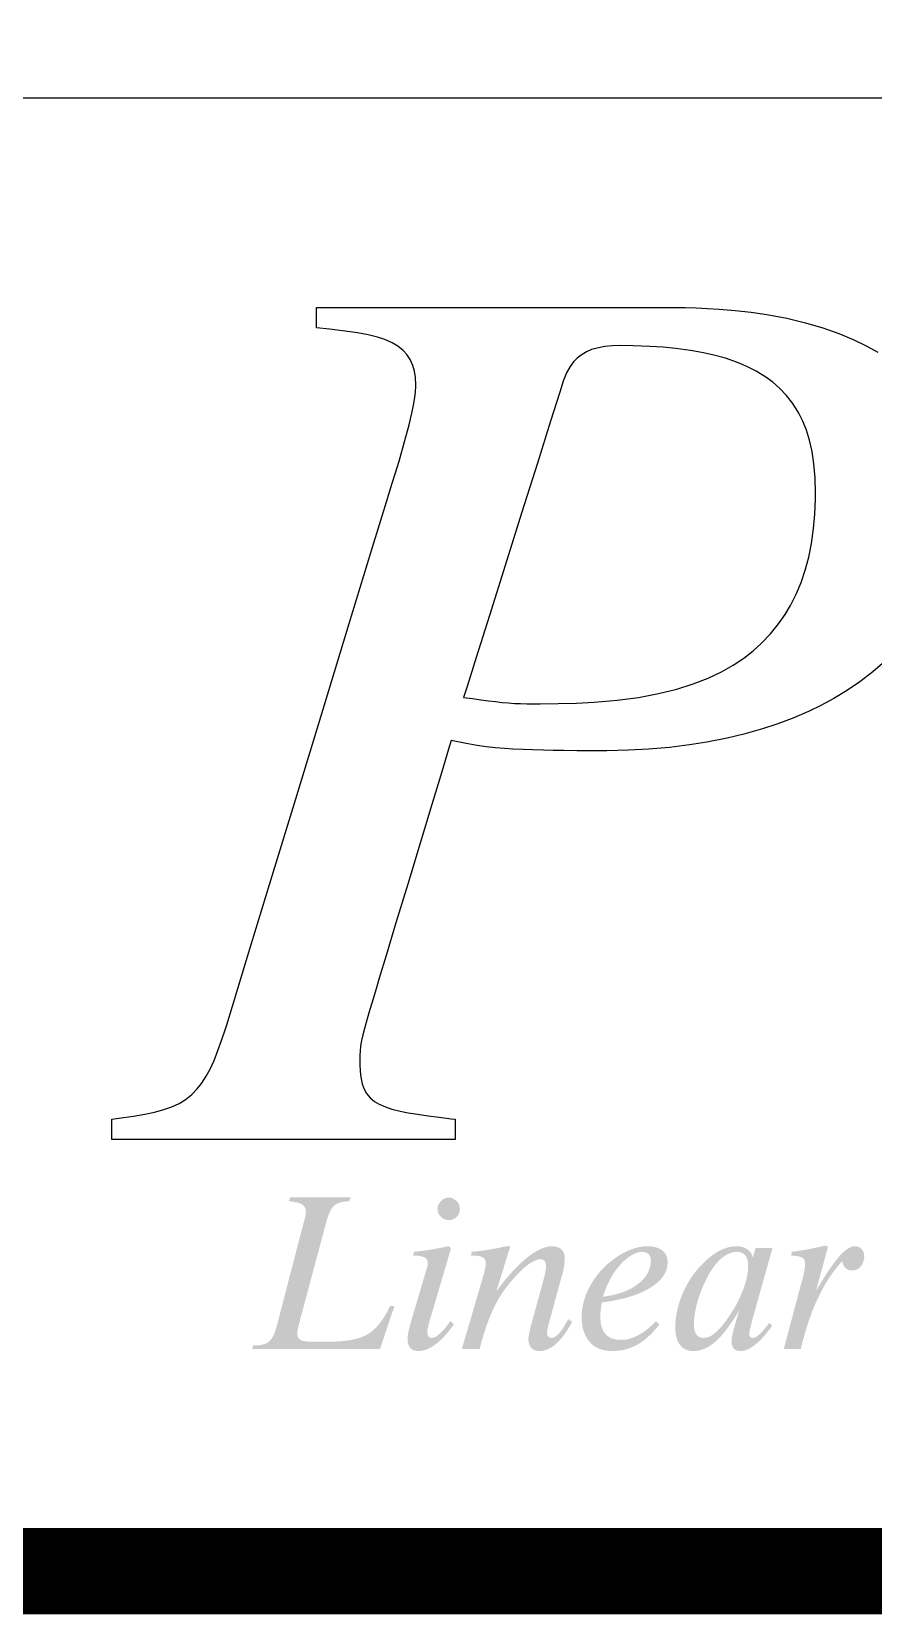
# Model space of a CAD drawing. Header units: millimetres. Extents: x 5676 to 6070, y -308 to -29.
# Drawn here: x 5854.19 to 5866.9, y -308.37 to -284.48 of the extents above; entities that cross this region are included whole.
import ezdxf

# ---------------------------------------------------------------- set-up
doc = ezdxf.new("R2010")
doc.units = ezdxf.units.MM
doc.header["$LTSCALE"] = 10
doc.layers.get('0').update_dxf_attribs({"linetype": 'CONTINUOUS'})

# ---------------------------------------------------------------- blocks, each defined once
blk = doc.blocks.new('PMI')
h = blk.add_hatch(color=4)
edge = h.paths.add_edge_path()
edge.add_spline(control_points=[(41.003, -41.446), (40.922, -41.399), (40.881, -41.306), (40.881, -41.135), (40.913, -41.005), (40.967, -40.787)], knot_values=[0, 0, 0, 0, 0.785714, 0.785714, 1, 1, 1, 1], degree=3, periodic=0)
edge.add_spline(control_points=[(40.967, -40.787), (40.986, -40.733), (40.994, -40.686), (40.998, -40.654)], knot_values=[0, 0, 0, 0, 1, 1, 1, 1], degree=3, periodic=0)
edge.add_spline(control_points=[(40.998, -40.654), (41.337, -39.394), (41.675, -38.133), (42.013, -36.873)], knot_values=[0, 0, 0, 0, 1, 1, 1, 1], degree=3, periodic=0)
edge.add_spline(control_points=[(42.013, -36.873), (42.094, -36.586), (42.192, -36.393), (42.314, -36.29)], knot_values=[0, 0, 0, 0, 1, 1, 1, 1], degree=3, periodic=0)
edge.add_spline(control_points=[(42.314, -36.29), (42.434, -36.192), (42.623, -36.14), (42.873, -36.133)], knot_values=[0, 0, 0, 0, 1, 1, 1, 1], degree=3, periodic=0)
edge.add_spline(control_points=[(42.873, -36.133), (42.893, -36.085), (42.912, -36.037), (42.932, -35.988)], knot_values=[0, 0, 0, 0, 1, 1, 1, 1], degree=3, periodic=0)
edge.add_spline(control_points=[(42.932, -35.988), (42.158, -35.988), (41.383, -35.988), (40.609, -35.988)], knot_values=[0, 0, 0, 0, 1, 1, 1, 1], degree=3, periodic=0)
edge.add_spline(control_points=[(40.609, -35.988), (40.595, -36.037), (40.581, -36.085), (40.567, -36.133)], knot_values=[0, 0, 0, 0, 1, 1, 1, 1], degree=3, periodic=0)
edge.add_spline(control_points=[(40.567, -36.133), (40.805, -36.155), (40.971, -36.194), (41.069, -36.253)], knot_values=[0, 0, 0, 0, 1, 1, 1, 1], degree=3, periodic=0)
edge.add_spline(control_points=[(41.069, -36.253), (41.17, -36.317), (41.214, -36.415), (41.214, -36.586), (41.209, -36.635), (41.197, -36.689)], knot_values=[0, 0, 0, 0, 0.728571, 0.728571, 1, 1, 1, 1], degree=3, periodic=0)
edge.add_spline(control_points=[(41.197, -36.689), (41.187, -36.75), (41.16, -36.846), (41.123, -36.971)], knot_values=[0, 0, 0, 0, 1, 1, 1, 1], degree=3, periodic=0)
edge.add_spline(control_points=[(41.123, -36.971), (40.783, -38.281), (40.442, -39.591), (40.021, -41.213), (39.918, -41.414), (39.8, -41.512)], knot_values=[0, 0, 0, 0, 0.808065, 0.808065, 1, 1, 1, 1], degree=3, periodic=0)
edge.add_spline(control_points=[(39.8, -41.512), (39.685, -41.615), (39.496, -41.664), (39.227, -41.661)], knot_values=[0, 0, 0, 0, 1, 1, 1, 1], degree=3, periodic=0)
edge.add_spline(control_points=[(39.19, -41.661), (39.178, -41.709), (39.167, -41.756), (39.156, -41.804)], knot_values=[0, 0, 0, 0, 1, 1, 1, 1], degree=3, periodic=0)
edge.add_spline(control_points=[(39.156, -41.804), (40.79, -41.804), (42.425, -41.804), (44.059, -41.804)], knot_values=[0, 0, 0, 0, 1, 1, 1, 1], degree=3, periodic=0)
edge.add_spline(control_points=[(44.059, -41.804), (44.243, -41.253), (44.427, -40.702), (44.611, -40.152)], knot_values=[0, 0, 0, 0, 1, 1, 1, 1], degree=3, periodic=0)
edge.add_spline(control_points=[(44.611, -40.152), (44.557, -40.152), (44.503, -40.152), (44.449, -40.152)], knot_values=[0, 0, 0, 0, 1, 1, 1, 1], degree=3, periodic=0)
edge.add_spline(control_points=[(44.449, -40.152), (44.194, -40.679), (43.906, -41.035), (43.27, -41.426), (42.77, -41.517), (41.898, -41.517), (41.697, -41.517), (41.496, -41.517)], knot_values=[0, 0, 0, 0, 0.434081, 0.434081, 0.869651, 0.869651, 1, 1, 1, 1], degree=3, periodic=0)
edge.add_spline(control_points=[(41.496, -41.517), (41.251, -41.522), (41.084, -41.5), (41.003, -41.446)], knot_values=[0, 0, 0, 0, 1, 1, 1, 1], degree=3, periodic=0)
h = blk.add_hatch(color=4)
edge = h.paths.add_edge_path()
edge.add_spline(control_points=[(46.997, -36.733), (47.083, -36.652), (47.122, -36.55), (47.122, -36.312), (47.083, -36.214), (46.992, -36.123)], knot_values=[0, 0, 0, 0, 0.525773, 0.525773, 1, 1, 1, 1], degree=3, periodic=0)
edge.add_spline(control_points=[(46.992, -36.123), (46.909, -36.037), (46.804, -35.993), (46.689, -35.988)], knot_values=[0, 0, 0, 0, 1, 1, 1, 1], degree=3, periodic=0)
edge.add_spline(control_points=[(46.689, -35.988), (46.581, -35.993), (46.485, -36.037), (46.397, -36.128)], knot_values=[0, 0, 0, 0, 1, 1, 1, 1], degree=3, periodic=0)
edge.add_spline(control_points=[(46.397, -36.128), (46.306, -36.219), (46.262, -36.317), (46.262, -36.545), (46.306, -36.648), (46.392, -36.728)], knot_values=[0, 0, 0, 0, 0.473118, 0.473118, 1, 1, 1, 1], degree=3, periodic=0)
edge.add_spline(control_points=[(46.392, -36.728), (46.478, -36.814), (46.576, -36.856), (46.689, -36.851)], knot_values=[0, 0, 0, 0, 1, 1, 1, 1], degree=3, periodic=0)
edge.add_spline(control_points=[(46.689, -36.851), (46.814, -36.856), (46.916, -36.814), (46.997, -36.733)], knot_values=[0, 0, 0, 0, 1, 1, 1, 1], degree=3, periodic=0)
h = blk.add_hatch(color=4)
edge = h.paths.add_edge_path()
edge.add_spline(control_points=[(46.733, -38.106), (46.742, -38.076), (46.75, -38.049), (46.755, -38.022)], knot_values=[0, 0, 0, 0, 1, 1, 1, 1], degree=3, periodic=0)
edge.add_spline(control_points=[(46.755, -38.022), (46.765, -38.003), (46.765, -37.981), (46.765, -37.932), (46.76, -37.91), (46.742, -37.888)], knot_values=[0, 0, 0, 0, 0.45, 0.45, 1, 1, 1, 1], degree=3, periodic=0)
edge.add_spline(control_points=[(46.742, -37.888), (46.725, -37.868), (46.701, -37.861), (46.671, -37.856)], knot_values=[0, 0, 0, 0, 1, 1, 1, 1], degree=3, periodic=0)
edge.add_spline(control_points=[(46.671, -37.856), (46.662, -37.861), (46.62, -37.868), (46.539, -37.888)], knot_values=[0, 0, 0, 0, 1, 1, 1, 1], degree=3, periodic=0)
edge.add_spline(control_points=[(46.539, -37.888), (46.164, -37.968), (45.767, -38.03), (45.365, -38.071)], knot_values=[0, 0, 0, 0, 1, 1, 1, 1], degree=3, periodic=0)
edge.add_spline(control_points=[(45.365, -38.071), (45.355, -38.119), (45.344, -38.166), (45.333, -38.213)], knot_values=[0, 0, 0, 0, 1, 1, 1, 1], degree=3, periodic=0)
edge.add_spline(control_points=[(45.333, -38.213), (45.539, -38.218), (45.689, -38.24), (45.767, -38.287)], knot_values=[0, 0, 0, 0, 1, 1, 1, 1], degree=3, periodic=0)
edge.add_spline(control_points=[(45.767, -38.287), (45.848, -38.331), (45.89, -38.407), (45.89, -38.557), (45.873, -38.65), (45.831, -38.784)], knot_values=[0, 0, 0, 0, 0.655738, 0.655738, 1, 1, 1, 1], degree=3, periodic=0)
edge.add_spline(control_points=[(45.831, -38.784), (45.829, -38.788), (45.828, -38.791), (45.826, -38.794)], knot_values=[0, 0, 0, 0, 1, 1, 1, 1], degree=3, periodic=0)
edge.add_spline(control_points=[(45.826, -38.794), (45.638, -39.43), (45.45, -40.065), (45.262, -40.701)], knot_values=[0, 0, 0, 0, 1, 1, 1, 1], degree=3, periodic=0)
edge.add_spline(control_points=[(45.262, -40.701), (45.208, -40.897), (45.167, -41.046), (45.145, -41.149)], knot_values=[0, 0, 0, 0, 1, 1, 1, 1], degree=3, periodic=0)
edge.add_spline(control_points=[(45.145, -41.149), (45.128, -41.257), (45.113, -41.345), (45.113, -41.571), (45.15, -41.688), (45.292, -41.84), (45.397, -41.877), (45.738, -41.877), (45.956, -41.796), (46.186, -41.62)], knot_values=[0, 0, 0, 0, 0.11924, 0.11924, 0.365671, 0.365671, 0.612101, 0.612101, 1, 1, 1, 1], degree=3, periodic=0)
edge.add_spline(control_points=[(46.186, -41.62), (46.419, -41.451), (46.652, -41.193), (46.894, -40.853)], knot_values=[0, 0, 0, 0, 1, 1, 1, 1], degree=3, periodic=0)
edge.add_spline(control_points=[(46.894, -40.853), (46.848, -40.811), (46.801, -40.769), (46.755, -40.728)], knot_values=[0, 0, 0, 0, 1, 1, 1, 1], degree=3, periodic=0)
edge.add_spline(control_points=[(46.755, -40.728), (46.613, -40.934), (46.483, -41.095), (46.355, -41.208)], knot_values=[0, 0, 0, 0, 1, 1, 1, 1], degree=3, periodic=0)
edge.add_spline(control_points=[(46.355, -41.208), (46.23, -41.323), (46.127, -41.377), (46.047, -41.372)], knot_values=[0, 0, 0, 0, 1, 1, 1, 1], degree=3, periodic=0)
edge.add_spline(control_points=[(46.047, -41.372), (45.993, -41.377), (45.953, -41.36), (45.922, -41.316)], knot_values=[0, 0, 0, 0, 1, 1, 1, 1], degree=3, periodic=0)
edge.add_spline(control_points=[(45.922, -41.316), (45.89, -41.274), (45.873, -41.213), (45.873, -41.1), (45.88, -41.054), (45.89, -41)], knot_values=[0, 0, 0, 0, 0.76087, 0.76087, 1, 1, 1, 1], degree=3, periodic=0)
edge.add_spline(control_points=[(45.89, -41), (45.902, -40.948), (45.922, -40.88), (45.939, -40.794)], knot_values=[0, 0, 0, 0, 1, 1, 1, 1], degree=3, periodic=0)
edge.add_spline(control_points=[(45.939, -40.794), (46.203, -39.898), (46.468, -39.002), (46.733, -38.106)], knot_values=[0, 0, 0, 0, 1, 1, 1, 1], degree=3, periodic=0)
h = blk.add_hatch(color=4)
edge = h.paths.add_edge_path()
edge.add_spline(control_points=[(51.117, -38.64), (51.134, -38.525), (51.144, -38.417), (51.144, -38.174), (51.104, -38.062), (50.933, -37.9), (50.813, -37.861), (50.656, -37.856)], knot_values=[0, 0, 0, 0, 0.253165, 0.253165, 0.626582, 0.626582, 1, 1, 1, 1], degree=3, periodic=0)
edge.add_spline(control_points=[(50.656, -37.856), (50.377, -37.861), (50.046, -38.01), (49.313, -38.61), (48.923, -39.034), (48.519, -39.593)], knot_values=[0, 0, 0, 0, 0.498368, 0.498368, 1, 1, 1, 1], degree=3, periodic=0)
edge.add_spline(control_points=[(48.519, -39.593), (48.676, -39.086), (48.833, -38.579), (48.99, -38.071)], knot_values=[0, 0, 0, 0, 1, 1, 1, 1], degree=3, periodic=0)
edge.add_spline(control_points=[(48.99, -38.071), (49.009, -38.027), (49.021, -37.995), (49.026, -37.968)], knot_values=[0, 0, 0, 0, 1, 1, 1, 1], degree=3, periodic=0)
edge.add_spline(control_points=[(49.026, -37.968), (49.034, -37.949), (49.039, -37.932), (49.039, -37.892), (49.039, -37.873), (49.031, -37.861)], knot_values=[0, 0, 0, 0, 0.3125, 0.3125, 1, 1, 1, 1], degree=3, periodic=0)
edge.add_spline(control_points=[(49.031, -37.861), (49.021, -37.851), (49.009, -37.846), (48.99, -37.841)], knot_values=[0, 0, 0, 0, 1, 1, 1, 1], degree=3, periodic=0)
edge.add_spline(control_points=[(48.99, -37.841), (48.982, -37.846), (48.931, -37.856), (48.848, -37.868)], knot_values=[0, 0, 0, 0, 1, 1, 1, 1], degree=3, periodic=0)
edge.add_spline(control_points=[(48.848, -37.868), (48.433, -37.968), (48.007, -38.035), (47.576, -38.071)], knot_values=[0, 0, 0, 0, 1, 1, 1, 1], degree=3, periodic=0)
edge.add_spline(control_points=[(47.576, -38.071), (47.567, -38.119), (47.558, -38.166), (47.549, -38.213)], knot_values=[0, 0, 0, 0, 1, 1, 1, 1], degree=3, periodic=0)
edge.add_spline(control_points=[(47.549, -38.213), (47.573, -38.213), (47.598, -38.213), (47.622, -38.213)], knot_values=[0, 0, 0, 0, 1, 1, 1, 1], degree=3, periodic=0)
edge.add_spline(control_points=[(47.622, -38.213), (47.806, -38.218), (47.936, -38.24), (48.007, -38.287)], knot_values=[0, 0, 0, 0, 1, 1, 1, 1], degree=3, periodic=0)
edge.add_spline(control_points=[(48.007, -38.287), (48.078, -38.331), (48.115, -38.402), (48.115, -38.557), (48.105, -38.633), (48.088, -38.721)], knot_values=[0, 0, 0, 0, 0.619048, 0.619048, 1, 1, 1, 1], degree=3, periodic=0)
edge.add_spline(control_points=[(48.088, -38.721), (48.071, -38.816), (48.044, -38.919), (48.007, -39.034)], knot_values=[0, 0, 0, 0, 1, 1, 1, 1], degree=3, periodic=0)
edge.add_spline(control_points=[(48.007, -39.034), (47.737, -39.957), (47.466, -40.88), (47.196, -41.804)], knot_values=[0, 0, 0, 0, 1, 1, 1, 1], degree=3, periodic=0)
edge.add_spline(control_points=[(47.196, -41.804), (47.423, -41.804), (47.65, -41.804), (47.877, -41.804)], knot_values=[0, 0, 0, 0, 1, 1, 1, 1], degree=3, periodic=0)
edge.add_spline(control_points=[(47.877, -41.804), (48.034, -41.203), (48.194, -40.717), (48.536, -39.973), (48.74, -39.631), (49.232, -39.022), (49.46, -38.784), (49.673, -38.613)], knot_values=[0, 0, 0, 0, 0.337317, 0.337317, 0.66655, 0.66655, 1, 1, 1, 1], degree=3, periodic=0)
edge.add_spline(control_points=[(49.673, -38.613), (49.887, -38.449), (50.063, -38.363), (50.203, -38.358)], knot_values=[0, 0, 0, 0, 1, 1, 1, 1], degree=3, periodic=0)
edge.add_spline(control_points=[(50.203, -38.358), (50.279, -38.363), (50.337, -38.385), (50.372, -38.424)], knot_values=[0, 0, 0, 0, 1, 1, 1, 1], degree=3, periodic=0)
edge.add_spline(control_points=[(50.372, -38.424), (50.409, -38.471), (50.426, -38.532), (50.426, -38.682), (50.416, -38.753), (50.382, -38.931), (50.355, -39.054), (50.163, -39.751), (50.014, -40.296), (49.864, -40.84)], knot_values=[0, 0, 0, 0, 0.219979, 0.219979, 0.362669, 0.362669, 0.501637, 0.501637, 1, 1, 1, 1], degree=3, periodic=0)
edge.add_spline(control_points=[(49.864, -40.84), (49.83, -40.983), (49.798, -41.105), (49.779, -41.198)], knot_values=[0, 0, 0, 0, 1, 1, 1, 1], degree=3, periodic=0)
edge.add_spline(control_points=[(49.779, -41.198), (49.762, -41.296), (49.749, -41.372), (49.749, -41.576), (49.789, -41.683), (49.86, -41.759)], knot_values=[0, 0, 0, 0, 0.289157, 0.289157, 1, 1, 1, 1], degree=3, periodic=0)
edge.add_spline(control_points=[(49.86, -41.759), (49.938, -41.84), (50.041, -41.877), (50.389, -41.877), (50.602, -41.791), (50.808, -41.603)], knot_values=[0, 0, 0, 0, 0.373239, 0.373239, 1, 1, 1, 1], degree=3, periodic=0)
edge.add_spline(control_points=[(50.808, -41.603), (51.014, -41.424), (51.225, -41.139), (51.43, -40.755)], knot_values=[0, 0, 0, 0, 1, 1, 1, 1], degree=3, periodic=0)
edge.add_spline(control_points=[(51.43, -40.755), (51.38, -40.721), (51.329, -40.688), (51.278, -40.654)], knot_values=[0, 0, 0, 0, 1, 1, 1, 1], degree=3, periodic=0)
edge.add_spline(control_points=[(51.278, -40.654), (51.144, -40.907), (51.024, -41.085), (50.921, -41.203)], knot_values=[0, 0, 0, 0, 1, 1, 1, 1], degree=3, periodic=0)
edge.add_spline(control_points=[(50.921, -41.203), (50.815, -41.318), (50.722, -41.377), (50.641, -41.372)], knot_values=[0, 0, 0, 0, 1, 1, 1, 1], degree=3, periodic=0)
edge.add_spline(control_points=[(50.641, -41.372), (50.587, -41.377), (50.543, -41.36), (50.511, -41.323)], knot_values=[0, 0, 0, 0, 1, 1, 1, 1], degree=3, periodic=0)
edge.add_spline(control_points=[(50.511, -41.323), (50.484, -41.294), (50.467, -41.242), (50.467, -41.135), (50.475, -41.078), (50.489, -41.005)], knot_values=[0, 0, 0, 0, 0.613636, 0.613636, 1, 1, 1, 1], degree=3, periodic=0)
edge.add_spline(control_points=[(50.489, -41.005), (50.507, -40.938), (50.533, -40.831), (50.57, -40.686)], knot_values=[0, 0, 0, 0, 1, 1, 1, 1], degree=3, periodic=0)
edge.add_spline(control_points=[(50.57, -40.686), (50.722, -40.13), (50.874, -39.574), (51.026, -39.017)], knot_values=[0, 0, 0, 0, 1, 1, 1, 1], degree=3, periodic=0)
edge.add_spline(control_points=[(51.026, -39.017), (51.068, -38.887), (51.1, -38.762), (51.117, -38.64)], knot_values=[0, 0, 0, 0, 1, 1, 1, 1], degree=3, periodic=0)
h = blk.add_hatch(color=4)
edge = h.paths.add_edge_path()
edge.add_spline(control_points=[(52.57, -40.01), (53.357, -39.914), (53.97, -39.729), (54.868, -39.179), (55.091, -38.856), (55.091, -38.287), (55.025, -38.133), (54.891, -38.022)], knot_values=[0, 0, 0, 0, 0.396417, 0.396417, 0.791868, 0.791868, 1, 1, 1, 1], degree=3, periodic=0)
edge.add_spline(control_points=[(54.891, -38.022), (54.756, -37.914), (54.56, -37.861), (54.302, -37.856)], knot_values=[0, 0, 0, 0, 1, 1, 1, 1], degree=3, periodic=0)
edge.add_spline(control_points=[(54.302, -37.856), (54.028, -37.861), (53.741, -37.941), (53.437, -38.093)], knot_values=[0, 0, 0, 0, 1, 1, 1, 1], degree=3, periodic=0)
edge.add_spline(control_points=[(53.437, -38.093), (53.131, -38.25), (52.849, -38.466), (52.585, -38.735)], knot_values=[0, 0, 0, 0, 1, 1, 1, 1], degree=3, periodic=0)
edge.add_spline(control_points=[(52.585, -38.735), (52.332, -39.01), (52.136, -39.304), (51.996, -39.62)], knot_values=[0, 0, 0, 0, 1, 1, 1, 1], degree=3, periodic=0)
edge.add_spline(control_points=[(51.996, -39.62), (51.862, -39.941), (51.796, -40.257), (51.791, -40.566)], knot_values=[0, 0, 0, 0, 1, 1, 1, 1], degree=3, periodic=0)
edge.add_spline(control_points=[(51.791, -40.566), (51.796, -40.983), (51.898, -41.306), (52.104, -41.534)], knot_values=[0, 0, 0, 0, 1, 1, 1, 1], degree=3, periodic=0)
edge.add_spline(control_points=[(52.104, -41.534), (52.31, -41.769), (52.597, -41.877), (53.31, -41.877), (53.632, -41.797), (54.217, -41.473), (54.501, -41.213), (54.77, -40.862)], knot_values=[0, 0, 0, 0, 0.344514, 0.344514, 0.672844, 0.672844, 1, 1, 1, 1], degree=3, periodic=0)
edge.add_spline(control_points=[(54.77, -40.862), (54.73, -40.818), (54.689, -40.773), (54.648, -40.728)], knot_values=[0, 0, 0, 0, 1, 1, 1, 1], degree=3, periodic=0)
edge.add_spline(control_points=[(54.648, -40.728), (54.425, -40.965), (54.195, -41.144), (53.967, -41.267)], knot_values=[0, 0, 0, 0, 1, 1, 1, 1], degree=3, periodic=0)
edge.add_spline(control_points=[(53.967, -41.267), (53.741, -41.392), (53.523, -41.451), (53.315, -41.446)], knot_values=[0, 0, 0, 0, 1, 1, 1, 1], degree=3, periodic=0)
edge.add_spline(control_points=[(53.315, -41.446), (53.045, -41.451), (52.844, -41.377), (52.71, -41.225)], knot_values=[0, 0, 0, 0, 1, 1, 1, 1], degree=3, periodic=0)
edge.add_spline(control_points=[(52.71, -41.225), (52.575, -41.081), (52.509, -40.858), (52.509, -40.497), (52.514, -40.421), (52.521, -40.323)], knot_values=[0, 0, 0, 0, 0.836735, 0.836735, 1, 1, 1, 1], degree=3, periodic=0)
edge.add_spline(control_points=[(52.521, -40.323), (52.531, -40.233), (52.548, -40.125), (52.57, -40.01)], knot_values=[0, 0, 0, 0, 1, 1, 1, 1], degree=3, periodic=0)
edge = h.paths.add_edge_path(flags=16)
edge.add_spline(control_points=[(54.361, -38.16), (54.42, -38.223), (54.447, -38.304), (54.447, -38.757), (54.28, -39.059), (53.95, -39.309)], knot_values=[0, 0, 0, 0, 0.216216, 0.216216, 1, 1, 1, 1], degree=3, periodic=0)
edge.add_spline(control_points=[(53.95, -39.309), (53.616, -39.566), (53.173, -39.725), (52.607, -39.794)], knot_values=[0, 0, 0, 0, 1, 1, 1, 1], degree=3, periodic=0)
edge.add_spline(control_points=[(52.607, -39.794), (52.763, -39.297), (52.989, -38.882), (53.281, -38.559)], knot_values=[0, 0, 0, 0, 1, 1, 1, 1], degree=3, periodic=0)
edge.add_spline(control_points=[(53.281, -38.559), (53.577, -38.238), (53.859, -38.076), (54.128, -38.071)], knot_values=[0, 0, 0, 0, 1, 1, 1, 1], degree=3, periodic=0)
edge.add_spline(control_points=[(54.128, -38.071), (54.226, -38.076), (54.307, -38.106), (54.361, -38.16)], knot_values=[0, 0, 0, 0, 1, 1, 1, 1], degree=3, periodic=0)
h = blk.add_hatch(color=4)
edge = h.paths.add_edge_path()
edge.add_spline(control_points=[(59.113, -37.927), (58.897, -37.927), (58.682, -37.927), (58.466, -37.927)], knot_values=[0, 0, 0, 0, 1, 1, 1, 1], degree=3, periodic=0)
edge.add_spline(control_points=[(58.466, -37.927), (58.43, -38.048), (58.394, -38.17), (58.358, -38.292)], knot_values=[0, 0, 0, 0, 1, 1, 1, 1], degree=3, periodic=0)
edge.add_spline(control_points=[(58.358, -38.292), (58.331, -38.157), (58.26, -38.052), (58.152, -37.973)], knot_values=[0, 0, 0, 0, 1, 1, 1, 1], degree=3, periodic=0)
edge.add_spline(control_points=[(58.152, -37.973), (58.044, -37.9), (57.905, -37.861), (57.736, -37.856)], knot_values=[0, 0, 0, 0, 1, 1, 1, 1], degree=3, periodic=0)
edge.add_spline(control_points=[(57.736, -37.856), (57.466, -37.861), (57.196, -37.949), (56.922, -38.12)], knot_values=[0, 0, 0, 0, 1, 1, 1, 1], degree=3, periodic=0)
edge.add_spline(control_points=[(56.922, -38.12), (56.655, -38.294), (56.39, -38.547), (56.128, -38.875)], knot_values=[0, 0, 0, 0, 1, 1, 1, 1], degree=3, periodic=0)
edge.add_spline(control_points=[(56.128, -38.875), (55.895, -39.189), (55.711, -39.529), (55.577, -39.897)], knot_values=[0, 0, 0, 0, 1, 1, 1, 1], degree=3, periodic=0)
edge.add_spline(control_points=[(55.577, -39.897), (55.452, -40.269), (55.383, -40.63), (55.381, -40.97)], knot_values=[0, 0, 0, 0, 1, 1, 1, 1], degree=3, periodic=0)
edge.add_spline(control_points=[(55.381, -40.97), (55.383, -41.267), (55.447, -41.49), (55.564, -41.642)], knot_values=[0, 0, 0, 0, 1, 1, 1, 1], degree=3, periodic=0)
edge.add_spline(control_points=[(55.564, -41.642), (55.685, -41.804), (55.856, -41.877), (56.366, -41.877), (56.644, -41.763), (57.192, -41.284), (57.498, -40.885), (57.834, -40.323)], knot_values=[0, 0, 0, 0, 0.281404, 0.281404, 0.643209, 0.643209, 1, 1, 1, 1], degree=3, periodic=0)
edge.add_spline(control_points=[(57.834, -40.323), (57.721, -40.691), (57.645, -40.961), (57.606, -41.127)], knot_values=[0, 0, 0, 0, 1, 1, 1, 1], degree=3, periodic=0)
edge.add_spline(control_points=[(57.606, -41.127), (57.564, -41.296), (57.542, -41.419), (57.542, -41.63), (57.574, -41.723), (57.633, -41.786)], knot_values=[0, 0, 0, 0, 0.360465, 0.360465, 1, 1, 1, 1], degree=3, periodic=0)
edge.add_spline(control_points=[(57.633, -41.786), (57.694, -41.85), (57.78, -41.877), (58.064, -41.877), (58.248, -41.799), (58.449, -41.634)], knot_values=[0, 0, 0, 0, 0.396552, 0.396552, 1, 1, 1, 1], degree=3, periodic=0)
edge.add_spline(control_points=[(58.449, -41.634), (58.655, -41.473), (58.87, -41.23), (59.103, -40.907)], knot_values=[0, 0, 0, 0, 1, 1, 1, 1], degree=3, periodic=0)
edge.add_spline(control_points=[(59.103, -40.907), (59.063, -40.871), (59.023, -40.835), (58.983, -40.799)], knot_values=[0, 0, 0, 0, 1, 1, 1, 1], degree=3, periodic=0)
edge.add_spline(control_points=[(58.983, -40.799), (58.831, -41.01), (58.704, -41.159), (58.606, -41.242)], knot_values=[0, 0, 0, 0, 1, 1, 1, 1], degree=3, periodic=0)
edge.add_spline(control_points=[(58.606, -41.242), (58.512, -41.333), (58.432, -41.377), (58.368, -41.372)], knot_values=[0, 0, 0, 0, 1, 1, 1, 1], degree=3, periodic=0)
edge.add_spline(control_points=[(58.368, -41.372), (58.329, -41.377), (58.292, -41.37), (58.265, -41.343)], knot_values=[0, 0, 0, 0, 1, 1, 1, 1], degree=3, periodic=0)
edge.add_spline(control_points=[(58.265, -41.343), (58.238, -41.323), (58.221, -41.294), (58.221, -41.213), (58.233, -41.135), (58.25, -41.036)], knot_values=[0, 0, 0, 0, 0.454545, 0.454545, 1, 1, 1, 1], degree=3, periodic=0)
edge.add_spline(control_points=[(58.25, -41.036), (58.275, -40.938), (58.304, -40.816), (58.341, -40.674)], knot_values=[0, 0, 0, 0, 1, 1, 1, 1], degree=3, periodic=0)
edge.add_spline(control_points=[(58.341, -40.674), (58.598, -39.758), (58.856, -38.842), (59.113, -37.927)], knot_values=[0, 0, 0, 0, 1, 1, 1, 1], degree=3, periodic=0)
edge = h.paths.add_edge_path(flags=16)
edge.add_spline(control_points=[(58.066, -38.206), (58.145, -38.294), (58.179, -38.424), (58.179, -38.856), (58.125, -39.147), (58.01, -39.461)], knot_values=[0, 0, 0, 0, 0.397727, 0.397727, 1, 1, 1, 1], degree=3, periodic=0)
edge.add_spline(control_points=[(58.01, -39.461), (57.897, -39.784), (57.736, -40.108), (57.52, -40.436)], knot_values=[0, 0, 0, 0, 1, 1, 1, 1], degree=3, periodic=0)
edge.add_spline(control_points=[(57.52, -40.436), (57.314, -40.76), (57.124, -40.996), (56.785, -41.301), (56.618, -41.377), (56.461, -41.372)], knot_values=[0, 0, 0, 0, 0.502003, 0.502003, 1, 1, 1, 1], degree=3, periodic=0)
edge.add_spline(control_points=[(56.461, -41.372), (56.349, -41.377), (56.258, -41.333), (56.197, -41.242)], knot_values=[0, 0, 0, 0, 1, 1, 1, 1], degree=3, periodic=0)
edge.add_spline(control_points=[(56.197, -41.242), (56.133, -41.159), (56.099, -41.032), (56.099, -40.598), (56.146, -40.291), (56.344, -39.615), (56.483, -39.287), (56.655, -38.968)], knot_values=[0, 0, 0, 0, 0.234644, 0.234644, 0.61988, 0.61988, 1, 1, 1, 1], degree=3, periodic=0)
edge.add_spline(control_points=[(56.655, -38.968), (56.819, -38.677), (56.996, -38.451), (57.179, -38.299)], knot_values=[0, 0, 0, 0, 1, 1, 1, 1], degree=3, periodic=0)
edge.add_spline(control_points=[(57.179, -38.299), (57.368, -38.152), (57.557, -38.076), (57.745, -38.071)], knot_values=[0, 0, 0, 0, 1, 1, 1, 1], degree=3, periodic=0)
edge.add_spline(control_points=[(57.745, -38.071), (57.888, -38.076), (57.995, -38.12), (58.066, -38.206)], knot_values=[0, 0, 0, 0, 1, 1, 1, 1], degree=3, periodic=0)
h = blk.add_hatch(color=4)
edge = h.paths.add_edge_path()
edge.add_spline(control_points=[(62.497, -38.637), (62.585, -38.537), (62.632, -38.407), (62.632, -38.137), (62.6, -38.039), (62.531, -37.968)], knot_values=[0, 0, 0, 0, 0.563636, 0.563636, 1, 1, 1, 1], degree=3, periodic=0)
edge.add_spline(control_points=[(62.531, -37.968), (62.47, -37.895), (62.379, -37.861), (62.262, -37.856)], knot_values=[0, 0, 0, 0, 1, 1, 1, 1], degree=3, periodic=0)
edge.add_spline(control_points=[(62.262, -37.856), (62.093, -37.861), (61.881, -38.002), (61.397, -38.574), (61.115, -39), (60.782, -39.569)], knot_values=[0, 0, 0, 0, 0.498754, 0.498754, 1, 1, 1, 1], degree=3, periodic=0)
edge.add_spline(control_points=[(60.782, -39.569), (60.922, -39.055), (61.063, -38.541), (61.203, -38.027)], knot_values=[0, 0, 0, 0, 1, 1, 1, 1], degree=3, periodic=0)
edge.add_spline(control_points=[(61.203, -38.027), (61.213, -38.003), (61.223, -37.981), (61.225, -37.959)], knot_values=[0, 0, 0, 0, 1, 1, 1, 1], degree=3, periodic=0)
edge.add_spline(control_points=[(61.225, -37.959), (61.23, -37.941), (61.23, -37.922), (61.23, -37.878), (61.225, -37.861), (61.218, -37.851)], knot_values=[0, 0, 0, 0, 0.388889, 0.388889, 1, 1, 1, 1], degree=3, periodic=0)
edge.add_spline(control_points=[(61.218, -37.851), (61.208, -37.841), (61.181, -37.839), (61.142, -37.834)], knot_values=[0, 0, 0, 0, 1, 1, 1, 1], degree=3, periodic=0)
edge.add_spline(control_points=[(61.142, -37.834), (61.142, -37.839), (61.002, -37.868), (60.723, -37.922)], knot_values=[0, 0, 0, 0, 1, 1, 1, 1], degree=3, periodic=0)
edge.add_spline(control_points=[(60.723, -37.922), (60.446, -37.986), (60.154, -38.035), (59.853, -38.071)], knot_values=[0, 0, 0, 0, 1, 1, 1, 1], degree=3, periodic=0)
edge.add_spline(control_points=[(59.853, -38.071), (59.846, -38.119), (59.838, -38.166), (59.831, -38.213)], knot_values=[0, 0, 0, 0, 1, 1, 1, 1], degree=3, periodic=0)
edge.add_spline(control_points=[(59.831, -38.213), (60.046, -38.228), (60.191, -38.255), (60.262, -38.299)], knot_values=[0, 0, 0, 0, 1, 1, 1, 1], degree=3, periodic=0)
edge.add_spline(control_points=[(60.262, -38.299), (60.333, -38.348), (60.365, -38.429), (60.365, -38.606), (60.355, -38.689), (60.333, -38.802)], knot_values=[0, 0, 0, 0, 0.638889, 0.638889, 1, 1, 1, 1], degree=3, periodic=0)
edge.add_spline(control_points=[(60.333, -38.802), (60.316, -38.919), (60.284, -39.049), (60.24, -39.194)], knot_values=[0, 0, 0, 0, 1, 1, 1, 1], degree=3, periodic=0)
edge.add_spline(control_points=[(60.24, -39.194), (60.008, -40.064), (59.776, -40.934), (59.544, -41.804)], knot_values=[0, 0, 0, 0, 1, 1, 1, 1], degree=3, periodic=0)
edge.add_spline(control_points=[(59.544, -41.804), (59.762, -41.804), (59.98, -41.804), (60.198, -41.804)], knot_values=[0, 0, 0, 0, 1, 1, 1, 1], degree=3, periodic=0)
edge.add_spline(control_points=[(60.198, -41.804), (60.377, -41.054), (60.595, -40.398), (61.127, -39.275), (61.438, -38.806), (61.791, -38.429)], knot_values=[0, 0, 0, 0, 0.502675, 0.502675, 1, 1, 1, 1], degree=3, periodic=0)
edge.add_spline(control_points=[(61.791, -38.429), (61.806, -38.542), (61.845, -38.633), (61.916, -38.694)], knot_values=[0, 0, 0, 0, 1, 1, 1, 1], degree=3, periodic=0)
edge.add_spline(control_points=[(61.916, -38.694), (61.99, -38.762), (62.071, -38.794), (62.169, -38.789)], knot_values=[0, 0, 0, 0, 1, 1, 1, 1], degree=3, periodic=0)
edge.add_spline(control_points=[(62.169, -38.789), (62.294, -38.794), (62.406, -38.743), (62.497, -38.637)], knot_values=[0, 0, 0, 0, 1, 1, 1, 1], degree=3, periodic=0)
for points in [[(41.619, -1.846, 0), (42.077, -1.846, 0), (43.302, -1.846, 0), (45.077, -1.846, 0), (47.18, -1.846, 0), (49.394, -1.846, 0), (51.498, -1.846, 0), (53.272, -1.846, 0), (54.498, -1.846, 0), (54.955, -1.846, 0), (55.199, -1.846, 0), (55.471, -1.848, 0), (55.765, -1.853, 0), (56.184, -1.865, 0), (56.623, -1.884, 0), (57.074, -1.912, 0), (57.687, -1.965, 0), (58.296, -2.035, 0), (58.892, -2.123, 0), (59.661, -2.266, 0), (60.382, -2.437, 0), (61.049, -2.632, 0), (61.659, -2.846, 0), (62.211, -3.076, 0), (62.709, -3.318, 0), (63.154, -3.568, 0)], [(63.332, -15.508, 0), (62.961, -15.824, 0), (62.458, -16.209, 0), (61.957, -16.549, 0), (61.46, -16.849, 0), (60.972, -17.113, 0), (60.495, -17.344, 0), (59.874, -17.611, 0), (59.283, -17.833, 0), (58.724, -18.016, 0), (58.019, -18.216, 0), (57.377, -18.369, 0), (56.6, -18.522, 0), (55.931, -18.628, 0), (55.167, -18.722, 0), (54.355, -18.793, 0), (53.585, -18.836, 0), (52.763, -18.856, 0), (52.482, -18.857, 0), (52.021, -18.856, 0), (51.608, -18.854, 0), (51.12, -18.849, 0), (50.696, -18.843, 0), (50.328, -18.835, 0), (49.904, -18.822, 0), (49.549, -18.808, 0), (49.153, -18.788, 0), (48.834, -18.767, 0), (48.489, -18.738, 0), (48.135, -18.701, 0), (47.787, -18.654, 0), (47.357, -18.581, 0), (46.782, -18.466, 0), (46.685, -18.79, 0), (46.423, -19.657, 0), (46.043, -20.912, 0), (45.594, -22.401, 0), (45.121, -23.967, 0), (44.671, -25.455, 0), (44.292, -26.711, 0), (44.03, -27.578, 0), (43.933, -27.901, 0), (43.829, -28.245, 0), (43.743, -28.534, 0), (43.67, -28.779, 0), (43.59, -29.051, 0), (43.527, -29.271, 0), (43.462, -29.506, 0), (43.401, -29.743, 0), (43.35, -29.971, 0), (43.315, -30.185, 0), (43.289, -30.547, 0), (43.287, -30.79, 0), (43.287, -30.882, 0), (43.295, -31.148, 0), (43.319, -31.374, 0), (43.373, -31.626, 0), (43.448, -31.828, 0), (43.54, -31.993, 0), (43.685, -32.168, 0), (43.848, -32.302, 0), (44.022, -32.407, 0), (44.266, -32.514, 0), (44.511, -32.595, 0), (44.834, -32.676, 0), (45.133, -32.736, 0), (45.498, -32.797, 0), (45.909, -32.855, 0), (46.321, -32.909, 0), (46.782, -32.966, 0), (46.944, -32.986, 0), (46.944, -33.013, 0), (46.944, -33.085, 0), (46.944, -33.189, 0), (46.944, -33.312, 0), (46.944, -33.441, 0), (46.944, -33.565, 0), (46.944, -33.669, 0), (46.944, -33.74, 0), (46.944, -33.767, 0), (46.492, -33.767, 0), (45.281, -33.767, 0), (43.528, -33.767, 0), (41.45, -33.767, 0), (39.263, -33.767, 0), (37.185, -33.767, 0), (35.432, -33.767, 0), (34.221, -33.767, 0), (33.769, -33.767, 0), (33.769, -33.74, 0), (33.769, -33.669, 0), (33.769, -33.565, 0), (33.769, -33.441, 0), (33.769, -33.312, 0), (33.769, -33.189, 0), (33.769, -33.085, 0), (33.769, -33.013, 0), (33.769, -32.986, 0), (34.213, -32.922, 0), (34.599, -32.864, 0), (35.042, -32.788, 0), (35.412, -32.711, 0), (35.724, -32.63, 0), (36.072, -32.511, 0), (36.354, -32.38, 0), (36.587, -32.24, 0), (36.842, -32.036, 0), (37.046, -31.825, 0), (37.212, -31.612, 0), (37.394, -31.328, 0), (37.537, -31.061, 0), (37.69, -30.731, 0), (37.843, -30.351, 0), (37.983, -29.965, 0), (38.128, -29.524, 0), (38.177, -29.367, 0), (38.395, -28.655, 0), (38.978, -26.745, 0), (39.823, -23.981, 0), (40.824, -20.703, 0), (41.877, -17.255, 0), (42.878, -13.977, 0), (43.723, -11.213, 0), (44.306, -9.304, 0), (44.524, -8.591, 0), (44.641, -8.231, 0), (44.788, -7.75, 0), (45.014, -6.955, 0), (45.171, -6.347, 0), (45.274, -5.908, 0), (45.339, -5.597, 0), (45.39, -5.31, 0), (45.422, -5.081, 0), (45.437, -4.884, 0), (45.438, -4.828, 0), (45.424, -4.538, 0), (45.383, -4.291, 0), (45.323, -4.082, 0), (45.216, -3.847, 0), (45.088, -3.657, 0), (44.945, -3.503, 0), (44.739, -3.339, 0), (44.526, -3.213, 0), (44.237, -3.085, 0), (43.959, -2.993, 0), (43.608, -2.904, 0), (43.188, -2.824, 0), (42.726, -2.756, 0), (42.121, -2.683, 0), (41.619, -2.628, 0), (41.619, -2.601, 0), (41.619, -2.529, 0), (41.619, -2.425, 0), (41.619, -2.302, 0), (41.619, -2.172, 0), (41.619, -2.049, 0), (41.619, -1.945, 0), (41.619, -1.873, 0), (41.619, -1.846, 0)], [(47.266, -16.805, 0), (47.609, -16.852, 0), (47.924, -16.895, 0), (48.216, -16.933, 0), (48.487, -16.967, 0), (48.743, -16.996, 0), (48.986, -17.019, 0), (49.222, -17.036, 0), (49.453, -17.046, 0), (49.685, -17.05, 0), (50.199, -17.049, 0), (50.898, -17.042, 0), (51.593, -17.024, 0), (52.274, -16.99, 0), (53.153, -16.915, 0), (53.978, -16.806, 0), (54.741, -16.663, 0), (55.439, -16.49, 0), (56.073, -16.289, 0), (56.643, -16.065, 0), (57.153, -15.822, 0), (57.607, -15.564, 0), (58.01, -15.296, 0), (58.366, -15.021, 0), (58.679, -14.742, 0), (59.042, -14.365, 0), (59.345, -13.991, 0), (59.597, -13.627, 0), (59.806, -13.276, 0), (60.032, -12.823, 0), (60.207, -12.403, 0), (60.381, -11.885, 0), (60.502, -11.43, 0), (60.609, -10.902, 0), (60.69, -10.333, 0), (60.738, -9.784, 0), (60.761, -9.189, 0), (60.763, -8.984, 0), (60.747, -8.388, 0), (60.701, -7.853, 0), (60.629, -7.373, 0), (60.532, -6.943, 0), (60.414, -6.558, 0), (60.277, -6.213, 0), (60.125, -5.904, 0), (59.899, -5.539, 0), (59.655, -5.224, 0), (59.398, -4.954, 0), (59.132, -4.721, 0), (58.86, -4.521, 0), (58.492, -4.295, 0), (58.126, -4.111, 0), (57.769, -3.961, 0), (57.305, -3.801, 0), (56.869, -3.68, 0), (56.466, -3.59, 0), (55.97, -3.5, 0), (55.389, -3.422, 0), (54.918, -3.376, 0), (54.413, -3.343, 0), (53.766, -3.318, 0), (53.235, -3.313, 0), (52.974, -3.32, 0), (52.679, -3.349, 0), (52.437, -3.393, 0), (52.176, -3.468, 0), (51.974, -3.554, 0), (51.768, -3.674, 0), (51.618, -3.792, 0), (51.474, -3.94, 0), (51.347, -4.113, 0), (51.215, -4.355, 0), (51.083, -4.681, 0), (50.952, -5.097, 0), (50.602, -6.211, 0), (50.094, -7.824, 0), (49.491, -9.737, 0), (48.858, -11.749, 0), (48.256, -13.662, 0), (47.748, -15.275, 0), (47.397, -16.389, 0), (47.266, -16.805, 0)]]:
    blk.add_polyline3d(points)

msp = doc.modelspace()

# ---------------------------------------------------------------- linework, layer by layer
at = {"color": 3}
msp.add_line((5825.3898, -285.4793), (6069.2465, -285.4793), dxfattribs=at)
at = {"color": 7, "const_width": 1.3055}
msp.add_lwpolyline([(5676.5883, -307.7145), (6069.2465, -307.7145), (6069.2465, -29.5398), (5676.5883, -29.5398)], close=True, dxfattribs=at)

# ---------------------------------------------------------------- block references
at = {"xscale": 0.3934937024678019, "yscale": 0.3934937024666647, "zscale": 0.3934937024678019}
msp.add_blockref('PMI', (5842.1154, -287.9149), dxfattribs=at)

doc.saveas('drawing.dxf')
